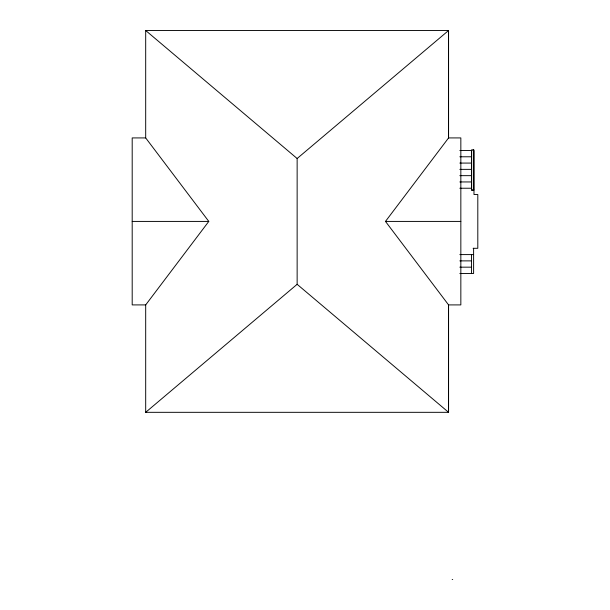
<?xml version="1.0" encoding="UTF-8"?>
<svg xmlns="http://www.w3.org/2000/svg" width="610" height="610" viewBox="0 0 610 610"><rect width="100%" height="100%" fill="white"/><g stroke="black" fill="none" stroke-linecap="round" stroke-linejoin="round"><path stroke-width="0.91" d="M145.691 304.909L208.795 221.415L145.691 137.921L145.691 30.5L448.579 30.5L448.579 137.921L385.482 221.415L448.579 304.909L448.579 412.322L145.691 412.322L145.691 304.909L132.195 304.909L132.195 137.921L145.691 137.921M145.691 412.322L297.139 284.306L297.139 158.516L448.579 30.5M448.579 137.921L460.84 137.921L460.84 304.909L448.579 304.909M459.833 150.495L472.094 150.495M459.833 156.785L471.515 156.785M459.833 163.076L471.515 163.076M459.833 169.367L471.515 169.367M459.833 175.657L471.515 175.657M459.833 181.948L471.515 181.948M459.833 188.231L471.515 188.231L471.515 150.495M471.644 189.763L473.741 189.763M132.195 221.415L208.795 221.415M385.482 221.415L460.84 221.415M473.093 248.3L477.805 248.3L477.805 194.521L473.978 194.521L473.978 150.495M459.833 254.591L473.612 254.591M459.833 260.882L471.515 260.882M459.833 267.165L471.515 267.165M459.833 273.455L473.612 273.455L473.612 248.3M452.193 579.5L452.681 579.5M145.691 30.5L297.139 158.516M297.139 284.306L448.579 412.322M471.515 254.591L471.515 273.455M448.457 32.727L448.457 138.15M448.457 304.672L448.457 410.103M473.741 149.793L471.644 149.793L471.644 190.457L473.741 190.457L473.741 149.793"/></g></svg>
